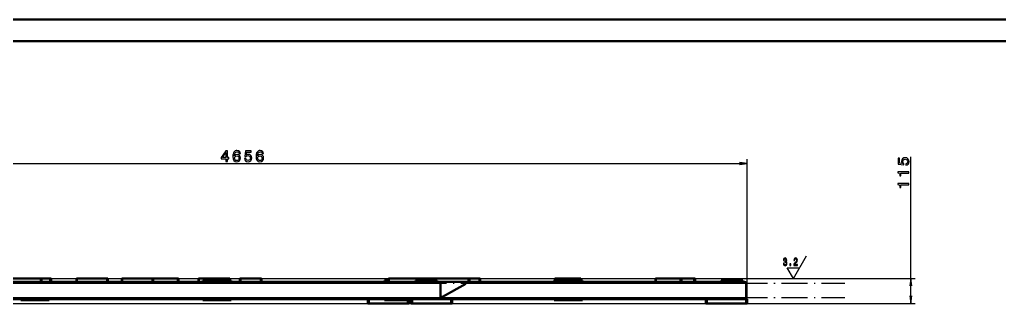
# Model space of a CAD drawing. Extents: x 0 to 1189, y 0 to 841.
# Drawn here: x 246.5 to 698.4, y 710.1 to 840.9 of the extents above; entities that cross this region are included whole.
import ezdxf

# ---------------------------------------------------------------- set-up
doc = ezdxf.new("R2010")
doc.units = 0
doc.linetypes.add('DASHDOT', pattern=[18.5, 12, -3, 0.5, -3])

msp = doc.modelspace()

# ---------------------------------------------------------------- linework, layer by layer
at = {"color": 7, "lineweight": 50}
for p, q in [((1188.93, 840.9), (-0.07, 840.9)), ((1178.93, 830.9), (29.93, 830.9)), ((242.55, 721.57), (256.05, 721.57)), ((242.55, 720.07), (256.05, 720.07)), ((256.05, 721.57), (256.55, 721.57)), ((256.05, 720.07), (256.55, 720.07)), ((256.55, 720.07), (256.55, 721.57)), ((256.55, 721.57), (260.45, 721.57)), ((256.55, 720.07), (272.65, 720.07)), ((260.45, 721.57), (260.95, 721.57)), ((260.95, 720.07), (260.95, 721.57)), ((272.65, 720.07), (272.65, 721.57)), ((272.65, 721.57), (273.15, 721.57)), ((272.65, 720.07), (273.15, 720.07)), ((273.15, 721.57), (286.65, 721.57)), ((273.15, 720.07), (286.65, 720.07)), ((286.65, 721.57), (287.15, 721.57)), ((286.65, 720.07), (287.15, 720.07)), ((287.15, 720.07), (287.15, 721.57)), ((287.15, 720.07), (293.55, 720.07)), ((293.55, 720.07), (293.55, 721.57)), ((293.55, 721.57), (294.05, 721.57)), ((293.55, 720.07), (294.05, 720.07)), ((294.05, 721.57), (307.55, 721.57)), ((294.05, 720.07), (307.55, 720.07)), ((307.55, 721.57), (308.05, 721.57)), ((307.55, 720.07), (308.05, 720.07)), ((308.05, 721.57), (319.25, 721.57)), ((308.05, 720.07), (308.05, 721.57)), ((308.05, 720.07), (439.85, 720.07)), ((319.25, 721.57), (319.75, 721.57)), ((319.75, 720.07), (319.75, 721.57)), ((328.95, 720.07), (328.95, 721.57)), ((328.95, 721.57), (329.45, 721.57)), ((329.45, 721.57), (333.05, 721.57)), ((331.05, 720.07), (331.05, 720.57)), ((331.05, 720.57), (344.05, 720.57)), ((331.05, 720.07), (344.05, 720.07)), ((333.05, 720.57), (333.05, 721.57)), ((333.05, 721.57), (333.55, 721.57)), ((333.55, 721.57), (341.55, 721.57)), ((341.55, 721.57), (342.05, 721.57)), ((342.05, 721.57), (342.95, 721.57)), ((342.05, 720.57), (342.05, 721.57)), ((342.95, 721.57), (343.45, 721.57)), ((343.45, 720.57), (343.45, 721.57)), ((344.05, 720.07), (344.05, 720.57)), ((348.05, 720.07), (348.05, 721.57)), ((348.05, 721.57), (348.55, 721.57)), ((348.05, 720.07), (348.55, 720.07)), ((348.55, 721.57), (357.55, 721.57)), ((348.55, 720.07), (357.55, 720.07)), ((357.55, 721.57), (358.05, 721.57)), ((357.55, 720.07), (358.05, 720.07)), ((358.05, 720.07), (358.05, 721.57)), ((414.85, 720.07), (414.85, 720.57)), ((414.85, 720.57), (416.65, 720.57)), ((416.65, 721.57), (417.15, 721.57)), ((416.65, 720.07), (416.65, 721.57)), ((417.15, 721.57), (432.05, 721.57)), ((429.05, 720.07), (429.05, 720.57)), ((429.05, 720.57), (439.05, 720.57)), ((429.05, 720.07), (439.05, 720.07)), ((432.05, 720.57), (432.05, 721.57)), ((432.05, 721.57), (432.55, 721.57)), ((432.55, 721.57), (453.45, 721.57)), ((439.05, 720.07), (439.05, 720.57)), ((439.85, 720.07), (453.45, 720.07)), ((440.55, 719.37), (440.55, 720.07)), ((440.55, 719.37), (440.55, 712.77)), ((440.55, 719.37), (440.55, 712.77)), ((452.35, 719.07), (441.55, 713.07)), ((452.35, 720.07), (452.35, 719.07)), ((453.45, 721.57), (453.95, 721.57)), ((453.45, 720.07), (453.95, 720.07)), ((453.95, 720.07), (453.95, 721.57)), ((453.95, 721.57), (458.45, 721.57)), ((453.95, 720.07), (458.45, 720.07)), ((458.45, 721.57), (458.95, 721.57)), ((458.45, 720.07), (458.95, 720.07)), ((458.95, 720.07), (458.95, 721.57)), ((458.95, 720.07), (539.75, 720.07)), ((493.05, 720.07), (493.05, 720.57)), ((493.05, 720.57), (506.05, 720.57)), ((493.05, 720.07), (506.05, 720.07)), ((493.35, 720.57), (493.35, 721.57)), ((493.35, 721.57), (493.85, 721.57)), ((493.85, 721.57), (504.85, 721.57)), ((504.85, 721.57), (505.35, 721.57)), ((505.35, 720.57), (505.35, 721.57)), ((506.05, 720.07), (506.05, 720.57)), ((539.75, 720.07), (539.75, 721.57)), ((539.75, 721.57), (540.25, 721.57)), ((539.75, 720.07), (540.25, 720.07)), ((540.25, 721.57), (551.25, 721.57)), ((540.25, 720.07), (551.25, 720.07)), ((551.25, 721.57), (551.75, 721.57)), ((551.25, 720.07), (551.75, 720.07)), ((551.75, 720.07), (551.75, 721.57)), ((551.75, 721.57), (557.55, 721.57)), ((551.75, 720.07), (580.85, 720.07)), ((557.55, 721.57), (558.05, 721.57)), ((558.05, 720.07), (558.05, 721.57)), ((570.05, 720.07), (570.05, 720.57)), ((570.05, 720.57), (580.05, 720.57)), ((570.05, 720.07), (580.05, 720.07)), ((580.05, 720.07), (580.05, 720.57)), ((580.05, 720.07), (580.85, 720.07)), ((581.55, 719.37), (581.55, 712.77)), ((581.55, 719.37), (581.55, 712.77)), ((126.25, 712.07), (439.85, 712.07)), ((247.05, 711.57), (247.05, 712.07)), ((247.05, 711.57), (260.05, 711.57)), ((260.05, 711.57), (260.05, 712.07)), ((331.05, 711.57), (331.05, 712.07)), ((331.05, 711.57), (344.05, 711.57)), ((344.05, 711.57), (344.05, 712.07)), ((407.05, 710.07), (407.05, 712.07)), ((407.05, 710.07), (407.55, 710.07)), ((407.55, 710.07), (407.55, 712.07)), ((407.55, 710.07), (425.55, 710.07)), ((414.85, 711.57), (414.85, 712.07)), ((414.85, 711.57), (427.05, 711.57)), ((425.55, 710.07), (425.55, 711.57)), ((426.05, 710.07), (425.55, 710.07)), ((426.05, 710.07), (426.05, 711.57)), ((427.05, 712.07), (427.55, 712.07)), ((427.05, 710.07), (427.05, 712.07)), ((427.05, 710.07), (427.55, 710.07)), ((427.55, 712.07), (445.55, 712.07)), ((427.55, 710.07), (427.55, 712.07)), ((427.55, 710.07), (445.55, 710.07)), ((441.55, 713.07), (440.55, 713.07)), ((446.05, 712.07), (445.55, 712.07)), ((445.55, 710.07), (445.55, 712.07)), ((446.05, 710.07), (445.55, 710.07)), ((446.05, 712.07), (580.85, 712.07)), ((446.05, 710.07), (446.05, 712.07)), ((493.05, 711.57), (493.05, 712.07)), ((493.05, 711.57), (506.05, 711.57)), ((506.05, 711.57), (506.05, 712.07)), ((563.05, 712.07), (563.55, 712.07)), ((563.05, 710.07), (563.05, 712.07)), ((563.05, 710.07), (563.55, 710.07)), ((563.55, 712.07), (581.55, 712.07)), ((563.55, 710.07), (563.55, 712.07)), ((563.55, 710.07), (581.55, 710.07)), ((582.05, 712.07), (581.55, 712.07)), ((581.55, 710.07), (581.55, 712.07)), ((582.05, 710.07), (581.55, 710.07)), ((582.05, 710.07), (582.05, 712.07))]:
    msp.add_line(p, q, dxfattribs=at)
at = {"color": 7, "lineweight": 25}
for p, q in [((657.6, 710.07), (657.6, 777.71)), ((116.45, 774.5), (582.05, 774.5)), ((582.05, 712.07), (582.05, 776.5)), ((603.4, 721.57), (609.46, 732.07)), ((603.4, 721.57), (600.57, 726.47)), ((600.57, 726.47), (606.23, 726.47)), ((125.55, 719.37), (440.55, 719.37)), ((141.45, 721.57), (659.6, 721.57)), ((256.05, 720.07), (256.05, 721.57)), ((260.45, 720.07), (260.45, 721.57)), ((273.15, 720.07), (273.15, 721.57)), ((286.65, 720.07), (286.65, 721.57)), ((294.05, 720.07), (294.05, 721.57)), ((307.55, 720.07), (307.55, 721.57)), ((319.25, 720.07), (319.25, 721.57)), ((329.45, 720.07), (329.45, 721.57)), ((333.55, 720.57), (333.55, 721.57)), ((341.55, 720.57), (341.55, 721.57)), ((342.95, 720.57), (342.95, 721.57)), ((348.55, 720.07), (348.55, 721.57)), ((357.55, 720.07), (357.55, 721.57)), ((417.15, 720.07), (417.15, 721.57)), ((432.55, 720.57), (432.55, 721.57)), ((452.35, 719.37), (581.55, 719.37)), ((453.45, 720.07), (453.45, 721.57)), ((458.45, 720.07), (458.45, 721.57)), ((493.85, 720.57), (493.85, 721.57)), ((504.85, 720.57), (504.85, 721.57)), ((540.25, 720.07), (540.25, 721.57)), ((551.25, 720.07), (551.25, 721.57)), ((557.55, 720.07), (557.55, 721.57)), ((125.55, 712.77), (440.55, 712.77)), ((143.55, 710.07), (659.6, 710.07)), ((440.55, 712.77), (581.55, 712.77))]:
    msp.add_line(p, q, dxfattribs=at)
at = {"color": 7, "linetype": 'DASHDOT', "lineweight": 25}
for p, q in [((79.95, 719.37), (627.15, 719.37)), ((79.95, 712.77), (627.15, 712.77))]:
    msp.add_line(p, q, dxfattribs=at)
at = {"color": 7, "linetype": 'DASHDOT', "lineweight": 25, "ltscale": 0.045001}
for p, q in [((348.55, 721.72), (348.55, 719.92)), ((357.55, 721.72), (357.55, 719.92)), ((557.55, 721.72), (557.55, 719.92))]:
    msp.add_line(p, q, dxfattribs=at)
at = {"color": 7, "lineweight": 25}
for points in [[(341.64, 775.5), (342.29, 775.5), (342.29, 776.74), (343, 776.74), (343, 777.32), (342.29, 777.32), (342.29, 780.39), (341.63, 780.39), (339.44, 777.38), (339.44, 776.74), (341.64, 776.74)], [(340.05, 777.32), (341.64, 779.56), (341.64, 777.32)], [(348.31, 779.15), (348.17, 779.74), (347.86, 780.17), (347.37, 780.44), (346.73, 780.54), (346.31, 780.49), (345.94, 780.35), (345.62, 780.13), (345.34, 779.81), (345.13, 779.41), (344.97, 778.93), (344.87, 778.36), (344.84, 777.72), (344.95, 776.7), (345.31, 775.96), (345.88, 775.51), (346.65, 775.36), (347.35, 775.49), (347.89, 775.83), (348.23, 776.36), (348.35, 777.04), (348.23, 777.72), (347.9, 778.25), (347.39, 778.58), (346.75, 778.69), (346.07, 778.55), (345.56, 778.14), (345.67, 778.93), (345.9, 779.5), (346.25, 779.84), (346.74, 779.95), (347.1, 779.9), (347.37, 779.75), (347.55, 779.49), (347.65, 779.15)], [(347.66, 777.03), (347.58, 776.58), (347.37, 776.23), (347.05, 776), (346.65, 775.93), (346.22, 776), (345.9, 776.22), (345.69, 776.57), (345.62, 777.02), (345.7, 777.47), (345.9, 777.81), (346.23, 778.02), (346.68, 778.1), (347.06, 778.02), (347.37, 777.81), (347.58, 777.48)], [(350.13, 776.81), (350.29, 776.22), (350.64, 775.75), (351.16, 775.47), (351.83, 775.36), (352.55, 775.49), (353.12, 775.84), (353.48, 776.4), (353.62, 777.12), (353.5, 777.79), (353.15, 778.32), (352.61, 778.66), (351.91, 778.78), (351.37, 778.69), (350.95, 778.46), (351.16, 779.8), (353.35, 779.8), (353.35, 780.39), (350.67, 780.39), (350.28, 777.74), (350.85, 777.74), (351.27, 778.08), (351.8, 778.2), (352.26, 778.12), (352.62, 777.89), (352.84, 777.54), (352.92, 777.09), (352.84, 776.63), (352.61, 776.28), (352.26, 776.06), (351.8, 775.98), (351.42, 776.03), (351.13, 776.19), (350.91, 776.45), (350.8, 776.81)], [(358.99, 779.15), (358.85, 779.74), (358.53, 780.17), (358.04, 780.44), (357.41, 780.54), (356.98, 780.49), (356.61, 780.35), (356.29, 780.13), (356.02, 779.81), (355.8, 779.41), (355.64, 778.93), (355.54, 778.36), (355.51, 777.72), (355.63, 776.7), (355.98, 775.96), (356.55, 775.51), (357.33, 775.36), (358.03, 775.49), (358.56, 775.83), (358.91, 776.36), (359.03, 777.04), (358.91, 777.72), (358.57, 778.25), (358.06, 778.58), (357.43, 778.69), (356.74, 778.55), (356.23, 778.14), (356.34, 778.93), (356.57, 779.5), (356.92, 779.84), (357.41, 779.95), (357.77, 779.9), (358.05, 779.75), (358.23, 779.49), (358.32, 779.15)], [(358.33, 777.03), (358.25, 776.58), (358.05, 776.23), (357.72, 776), (357.32, 775.93), (356.9, 776), (356.57, 776.22), (356.36, 776.57), (356.3, 777.02), (356.37, 777.47), (356.57, 777.81), (356.9, 778.02), (357.35, 778.1), (357.74, 778.02), (358.05, 777.81), (358.25, 777.48)], [(655.3, 773.75), (655.89, 773.91), (656.35, 774.26), (656.64, 774.78), (656.75, 775.45), (656.62, 776.17), (656.26, 776.74), (655.7, 777.1), (654.98, 777.24), (654.31, 777.12), (653.78, 776.77), (653.45, 776.23), (653.32, 775.53), (653.41, 774.99), (653.65, 774.57), (652.3, 774.78), (652.3, 776.97), (651.71, 776.97), (651.71, 774.29), (654.36, 773.9), (654.36, 774.47), (654.02, 774.89), (653.9, 775.42), (653.98, 775.89), (654.21, 776.24), (654.56, 776.46), (655.02, 776.54), (655.47, 776.46), (655.82, 776.23), (656.05, 775.88), (656.13, 775.42), (656.08, 775.04), (655.91, 774.75), (655.65, 774.53), (655.3, 774.42)], [(656.6, 770.07), (656.6, 770.73), (651.57, 770.73), (651.57, 770.24), (652.01, 770.11), (652.3, 769.85), (652.47, 769.45), (652.53, 768.91), (653.04, 768.91), (653.04, 770.07)], [(656.6, 764.74), (656.6, 765.39), (651.57, 765.39), (651.57, 764.9), (652.01, 764.77), (652.3, 764.51), (652.47, 764.12), (652.53, 763.57), (653.04, 763.57), (653.04, 764.74)], [(598.78, 728.62), (598.78, 728.58), (598.83, 728.1), (598.99, 727.73), (599.25, 727.5), (599.58, 727.42), (599.94, 727.5), (600.21, 727.72), (600.38, 728.08), (600.44, 728.53), (600.41, 728.83), (600.34, 729.07), (600.21, 729.26), (600.05, 729.39), (600.27, 729.67), (600.35, 730.1), (600.3, 730.49), (600.15, 730.79), (599.91, 730.98), (599.58, 731.04), (599.27, 730.96), (599.04, 730.74), (598.88, 730.39), (598.83, 729.92), (598.83, 729.88), (599.14, 729.88), (599.16, 730.21), (599.25, 730.44), (599.4, 730.58), (599.6, 730.63), (599.78, 730.59), (599.91, 730.48), (599.99, 730.31), (600.02, 730.08), (599.99, 729.83), (599.9, 729.67), (599.76, 729.57), (599.57, 729.54), (599.43, 729.54), (599.43, 729.14), (599.6, 729.15), (599.82, 729.11), (599.98, 728.99), (600.07, 728.79), (600.11, 728.53), (600.07, 728.24), (599.97, 728.02), (599.81, 727.89), (599.6, 727.84), (599.39, 727.89), (599.23, 728.04), (599.13, 728.28), (599.09, 728.62)], [(601.82, 727.52), (602.29, 727.52), (602.29, 728.27), (601.82, 728.27)], [(603.63, 727.52), (605.27, 727.52), (605.27, 727.95), (603.98, 727.95), (604.05, 728.19), (604.17, 728.39), (604.55, 728.74), (604.75, 728.89), (604.98, 729.11), (605.14, 729.36), (605.23, 729.66), (605.27, 730), (605.21, 730.42), (605.05, 730.76), (604.8, 730.97), (604.48, 731.04), (604.15, 730.96), (603.9, 730.72), (603.74, 730.34), (603.69, 729.84), (603.69, 729.77), (604, 729.77), (604, 729.81), (604.03, 730.16), (604.12, 730.41), (604.27, 730.57), (604.47, 730.62), (604.67, 730.57), (604.81, 730.45), (604.91, 730.25), (604.94, 730), (604.92, 729.77), (604.85, 729.58), (604.74, 729.4), (604.59, 729.25), (604.39, 729.09), (604.05, 728.78), (603.82, 728.45), (603.68, 728.04), (603.63, 727.53)]]:
    msp.add_lwpolyline(points, close=True, dxfattribs=at)
for points in [[(578.58, 774.05), (582.05, 774.5), (578.58, 774.96)], [(658.06, 718.1), (657.6, 721.57), (657.15, 718.1)], [(657.15, 713.54), (657.6, 710.07), (658.06, 713.54)]]:
    msp.add_lwpolyline(points, dxfattribs=at)
at = {"color": 7, "lineweight": 50}
for centre, start, end in [((256.85, 719.37), 89.7849, 90), ((439.85, 719.37), 0, 90), ((439.85, 719.37), 360, 90), ((580.85, 719.37), 0, 90), ((580.85, 719.37), 360, 90), ((580.85, 719.37), 0, 90), ((439.85, 712.77), 270, 360), ((439.85, 712.77), 270, 360), ((580.85, 712.77), 270, 360), ((580.85, 712.77), 270, 360)]:
    msp.add_arc(centre, 0.7, start, end, dxfattribs=at)

doc.saveas('drawing.dxf')
